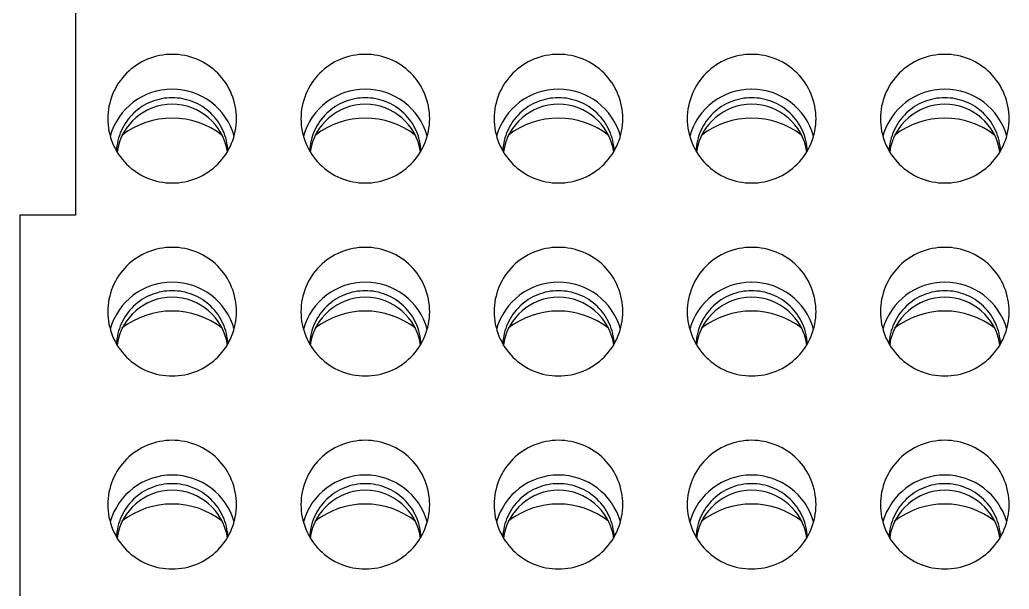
# Model space of a CAD drawing. Header units: millimetres. Extents: x 5828 to 6704, y 123 to 421.
# Drawn here: x 6365.403 to 6366.94, y 236.092 to 236.976 of the extents above; entities that cross this region are included whole.
import ezdxf

# ---------------------------------------------------------------- set-up
doc = ezdxf.new("R2010")
doc.units = ezdxf.units.MM
doc.layers.add('外形图', color=7, linetype='Continuous')

msp = doc.modelspace()

# ---------------------------------------------------------------- linework, layer by layer
at = {"layer": '外形图'}
for p, q in [((6365.49, 237.1218), (6365.49, 236.6724)), ((6365.49, 236.6724), (6365.4034, 236.6724)), ((6365.4034, 236.6724), (6365.4034, 236.0008))]:
    msp.add_line(p, q, dxfattribs=at)
for centre, radius, start, end in [((6365.64, 236.768), 0.1, 89.9732, 164.1967), ((6365.6401, 236.768), 0.1, 15.8034, 90.0268), ((6365.94, 236.768), 0.1, 89.9732, 164.1967), ((6365.9401, 236.768), 0.1, 15.8034, 90.0268), ((6366.24, 236.768), 0.1, 89.9732, 164.1967), ((6366.2401, 236.768), 0.1, 15.8034, 90.0268), ((6366.54, 236.768), 0.1, 89.9732, 164.1967), ((6366.5401, 236.768), 0.1, 15.8034, 90.0268), ((6366.84, 236.768), 0.1, 89.9732, 164.1967), ((6366.8401, 236.768), 0.1, 15.8034, 90.0268), ((6365.64, 236.758), 0.0866, 89.9667, 171.3882), ((6365.6401, 236.758), 0.0866, 8.6109, 90.0334), ((6365.94, 236.758), 0.0866, 89.9667, 171.3882), ((6365.9401, 236.758), 0.0866, 8.6109, 90.0334), ((6366.24, 236.758), 0.0866, 89.9667, 171.3882), ((6366.2401, 236.758), 0.0866, 8.6109, 90.0334), ((6366.54, 236.758), 0.0866, 89.9667, 171.3882), ((6366.5401, 236.758), 0.0866, 8.6109, 90.0334), ((6366.84, 236.758), 0.0866, 89.9667, 171.3882), ((6366.8401, 236.758), 0.0866, 8.6109, 90.0334), ((6365.64, 236.6963), 0.1268, 52.092, 127.9089), ((6365.94, 236.6963), 0.1268, 52.092, 127.9089), ((6366.24, 236.6963), 0.1268, 52.092, 127.9089), ((6366.54, 236.6963), 0.1268, 52.092, 127.9089), ((6366.84, 236.6963), 0.1268, 52.092, 127.9089), ((6365.64, 236.4684), 0.1, 89.9732, 164.1967), ((6365.6401, 236.4684), 0.1, 15.8034, 90.0268), ((6365.94, 236.4684), 0.1, 89.9732, 164.1967), ((6365.9401, 236.4684), 0.1, 15.8034, 90.0268), ((6366.24, 236.4684), 0.1, 89.9732, 164.1967), ((6366.2401, 236.4684), 0.1, 15.8034, 90.0268), ((6366.54, 236.4684), 0.1, 89.9732, 164.1967), ((6366.5401, 236.4684), 0.1, 15.8034, 90.0268), ((6366.84, 236.4684), 0.1, 89.9732, 164.1967), ((6366.8401, 236.4684), 0.1, 15.8034, 90.0268), ((6365.64, 236.4584), 0.0866, 89.9667, 171.3882), ((6365.6401, 236.4584), 0.0866, 8.6109, 90.0334), ((6365.94, 236.4584), 0.0866, 89.9667, 171.3882), ((6365.9401, 236.4584), 0.0866, 8.6109, 90.0334), ((6366.24, 236.4584), 0.0866, 89.9667, 171.3882), ((6366.2401, 236.4584), 0.0866, 8.6109, 90.0334), ((6366.54, 236.4584), 0.0866, 89.9667, 171.3882), ((6366.5401, 236.4584), 0.0866, 8.6109, 90.0334), ((6366.84, 236.4584), 0.0866, 89.9667, 171.3882), ((6366.8401, 236.4584), 0.0866, 8.6109, 90.0334), ((6365.64, 236.3968), 0.1268, 52.092, 127.9089), ((6365.94, 236.3968), 0.1268, 52.092, 127.9089), ((6366.24, 236.3968), 0.1268, 52.092, 127.9089), ((6366.54, 236.3968), 0.1268, 52.092, 127.9089), ((6366.84, 236.3968), 0.1268, 52.092, 127.9089), ((6365.64, 236.1689), 0.1, 89.9732, 164.1967), ((6365.6401, 236.1689), 0.1, 15.8034, 90.0268), ((6365.94, 236.1689), 0.1, 89.9732, 164.1967), ((6365.9401, 236.1689), 0.1, 15.8034, 90.0268), ((6366.24, 236.1689), 0.1, 89.9732, 164.1967), ((6366.2401, 236.1689), 0.1, 15.8034, 90.0268), ((6366.54, 236.1689), 0.1, 89.9732, 164.1967), ((6366.5401, 236.1689), 0.1, 15.8034, 90.0268), ((6366.84, 236.1689), 0.1, 89.9732, 164.1967), ((6366.8401, 236.1689), 0.1, 15.8034, 90.0268), ((6365.64, 236.1588), 0.0866, 89.9667, 171.3882), ((6365.6401, 236.1588), 0.0866, 8.6109, 90.0334), ((6365.94, 236.1588), 0.0866, 89.9667, 171.3882), ((6365.9401, 236.1588), 0.0866, 8.6109, 90.0334), ((6366.24, 236.1588), 0.0866, 89.9667, 171.3882), ((6366.2401, 236.1588), 0.0866, 8.6109, 90.0334), ((6366.54, 236.1588), 0.0866, 89.9667, 171.3882), ((6366.5401, 236.1588), 0.0866, 8.6109, 90.0334), ((6366.84, 236.1588), 0.0866, 89.9667, 171.3882), ((6366.8401, 236.1588), 0.0866, 8.6109, 90.0334), ((6365.64, 236.0972), 0.1268, 52.092, 127.9089), ((6365.94, 236.0972), 0.1268, 52.092, 127.9089), ((6366.24, 236.0972), 0.1268, 52.092, 127.9089), ((6366.54, 236.0972), 0.1268, 52.092, 127.9089), ((6366.84, 236.0972), 0.1268, 52.092, 127.9089)]:
    msp.add_arc(centre, radius, start, end, dxfattribs=at)
for points, knots in [([(6365.64, 236.9221), (6365.627, 236.9221), (6365.6007, 236.9169), (6365.5675, 236.8947), (6365.5452, 236.8615), (6365.54, 236.8352), (6365.54, 236.8222)], [0, 0, 0, 0, 0.250158, 0.500224, 0.750158, 1, 1, 1, 1]), ([(6365.74, 236.8222), (6365.74, 236.8352), (6365.7348, 236.8615), (6365.7126, 236.8947), (6365.6793, 236.9169), (6365.653, 236.9221), (6365.64, 236.9221)], [0, 0, 0, 0, 0.249842, 0.499776, 0.749842, 1, 1, 1, 1]), ([(6365.94, 236.9221), (6365.927, 236.9221), (6365.9007, 236.9169), (6365.8675, 236.8947), (6365.8452, 236.8615), (6365.84, 236.8352), (6365.84, 236.8222)], [0, 0, 0, 0, 0.250158, 0.500224, 0.750158, 1, 1, 1, 1]), ([(6366.04, 236.8222), (6366.04, 236.8352), (6366.0348, 236.8615), (6366.0126, 236.8947), (6365.9793, 236.9169), (6365.953, 236.9221), (6365.94, 236.9221)], [0, 0, 0, 0, 0.249842, 0.499776, 0.749842, 1, 1, 1, 1]), ([(6366.24, 236.9221), (6366.227, 236.9221), (6366.2007, 236.9169), (6366.1675, 236.8947), (6366.1452, 236.8615), (6366.14, 236.8352), (6366.14, 236.8222)], [0, 0, 0, 0, 0.250158, 0.500224, 0.750158, 1, 1, 1, 1]), ([(6366.34, 236.8222), (6366.34, 236.8352), (6366.3348, 236.8615), (6366.3126, 236.8947), (6366.2793, 236.9169), (6366.253, 236.9221), (6366.24, 236.9221)], [0, 0, 0, 0, 0.249842, 0.499776, 0.749842, 1, 1, 1, 1]), ([(6366.54, 236.9221), (6366.527, 236.9221), (6366.5007, 236.9169), (6366.4675, 236.8947), (6366.4452, 236.8615), (6366.44, 236.8352), (6366.44, 236.8222)], [0, 0, 0, 0, 0.250158, 0.500224, 0.750158, 1, 1, 1, 1]), ([(6366.64, 236.8222), (6366.64, 236.8352), (6366.6348, 236.8615), (6366.6126, 236.8947), (6366.5793, 236.9169), (6366.553, 236.9221), (6366.54, 236.9221)], [0, 0, 0, 0, 0.249842, 0.499776, 0.749842, 1, 1, 1, 1]), ([(6366.84, 236.9221), (6366.827, 236.9221), (6366.8007, 236.9169), (6366.7675, 236.8947), (6366.7452, 236.8615), (6366.74, 236.8352), (6366.74, 236.8222)], [0, 0, 0, 0, 0.250158, 0.500224, 0.750158, 1, 1, 1, 1]), ([(6366.94, 236.8222), (6366.94, 236.8352), (6366.9348, 236.8615), (6366.9126, 236.8947), (6366.8793, 236.9169), (6366.853, 236.9221), (6366.84, 236.9221)], [0, 0, 0, 0, 0.249842, 0.499776, 0.749842, 1, 1, 1, 1]), ([(6365.64, 236.8547), (6365.6291, 236.8547), (6365.6069, 236.8505), (6365.5787, 236.8322), (6365.5592, 236.8048), (6365.5539, 236.7829), (6365.5535, 236.772)], [0, 0, 0, 0, 0.250153, 0.50022, 0.750158, 1, 1, 1, 1]), ([(6365.7266, 236.772), (6365.7261, 236.7829), (6365.7209, 236.8048), (6365.7014, 236.8322), (6365.6731, 236.8505), (6365.651, 236.8547), (6365.64, 236.8547)], [0, 0, 0, 0, 0.249842, 0.49978, 0.749847, 1, 1, 1, 1]), ([(6365.94, 236.8547), (6365.9291, 236.8547), (6365.9069, 236.8505), (6365.8787, 236.8322), (6365.8592, 236.8048), (6365.8539, 236.7829), (6365.8535, 236.772)], [0, 0, 0, 0, 0.250153, 0.50022, 0.750158, 1, 1, 1, 1]), ([(6366.0266, 236.772), (6366.0261, 236.7829), (6366.0209, 236.8048), (6366.0014, 236.8322), (6365.9731, 236.8505), (6365.951, 236.8547), (6365.94, 236.8547)], [0, 0, 0, 0, 0.249842, 0.49978, 0.749847, 1, 1, 1, 1]), ([(6366.24, 236.8547), (6366.2291, 236.8547), (6366.2069, 236.8505), (6366.1787, 236.8322), (6366.1592, 236.8048), (6366.1539, 236.7829), (6366.1535, 236.772)], [0, 0, 0, 0, 0.250153, 0.50022, 0.750158, 1, 1, 1, 1]), ([(6366.3266, 236.772), (6366.3261, 236.7829), (6366.3209, 236.8048), (6366.3014, 236.8322), (6366.2731, 236.8505), (6366.251, 236.8547), (6366.24, 236.8547)], [0, 0, 0, 0, 0.249842, 0.49978, 0.749847, 1, 1, 1, 1]), ([(6366.54, 236.8547), (6366.5291, 236.8547), (6366.5069, 236.8505), (6366.4787, 236.8322), (6366.4592, 236.8048), (6366.4539, 236.7829), (6366.4535, 236.772)], [0, 0, 0, 0, 0.250153, 0.50022, 0.750158, 1, 1, 1, 1]), ([(6366.6266, 236.772), (6366.6261, 236.7829), (6366.6209, 236.8048), (6366.6014, 236.8322), (6366.5731, 236.8505), (6366.551, 236.8547), (6366.54, 236.8547)], [0, 0, 0, 0, 0.249842, 0.49978, 0.749847, 1, 1, 1, 1]), ([(6366.84, 236.8547), (6366.8291, 236.8547), (6366.8069, 236.8505), (6366.7787, 236.8322), (6366.7592, 236.8048), (6366.7539, 236.7829), (6366.7535, 236.772)], [0, 0, 0, 0, 0.250153, 0.50022, 0.750158, 1, 1, 1, 1]), ([(6366.9266, 236.772), (6366.9261, 236.7829), (6366.9209, 236.8048), (6366.9014, 236.8322), (6366.8731, 236.8505), (6366.851, 236.8547), (6366.84, 236.8547)], [0, 0, 0, 0, 0.249842, 0.49978, 0.749847, 1, 1, 1, 1]), ([(6365.54, 236.8222), (6365.54, 236.8092), (6365.5452, 236.783), (6365.5675, 236.7498), (6365.6007, 236.7276), (6365.627, 236.7224), (6365.64, 236.7224)], [0, 0, 0, 0, 0.249842, 0.499776, 0.749842, 1, 1, 1, 1]), ([(6365.64, 236.7224), (6365.653, 236.7224), (6365.6793, 236.7276), (6365.7126, 236.7498), (6365.7348, 236.783), (6365.74, 236.8092), (6365.74, 236.8222)], [0, 0, 0, 0, 0.250158, 0.500224, 0.750158, 1, 1, 1, 1]), ([(6365.84, 236.8222), (6365.84, 236.8092), (6365.8452, 236.783), (6365.8675, 236.7498), (6365.9007, 236.7276), (6365.927, 236.7224), (6365.94, 236.7224)], [0, 0, 0, 0, 0.249842, 0.499776, 0.749842, 1, 1, 1, 1]), ([(6365.94, 236.7224), (6365.953, 236.7224), (6365.9793, 236.7276), (6366.0126, 236.7498), (6366.0348, 236.783), (6366.04, 236.8092), (6366.04, 236.8222)], [0, 0, 0, 0, 0.250158, 0.500224, 0.750158, 1, 1, 1, 1]), ([(6366.14, 236.8222), (6366.14, 236.8092), (6366.1452, 236.783), (6366.1675, 236.7498), (6366.2007, 236.7276), (6366.227, 236.7224), (6366.24, 236.7224)], [0, 0, 0, 0, 0.249842, 0.499776, 0.749842, 1, 1, 1, 1]), ([(6366.24, 236.7224), (6366.253, 236.7224), (6366.2793, 236.7276), (6366.3126, 236.7498), (6366.3348, 236.783), (6366.34, 236.8092), (6366.34, 236.8222)], [0, 0, 0, 0, 0.250158, 0.500224, 0.750158, 1, 1, 1, 1]), ([(6366.44, 236.8222), (6366.44, 236.8092), (6366.4452, 236.783), (6366.4675, 236.7498), (6366.5007, 236.7276), (6366.527, 236.7224), (6366.54, 236.7224)], [0, 0, 0, 0, 0.249842, 0.499776, 0.749842, 1, 1, 1, 1]), ([(6366.54, 236.7224), (6366.553, 236.7224), (6366.5793, 236.7276), (6366.6126, 236.7498), (6366.6348, 236.783), (6366.64, 236.8092), (6366.64, 236.8222)], [0, 0, 0, 0, 0.250158, 0.500224, 0.750158, 1, 1, 1, 1]), ([(6366.74, 236.8222), (6366.74, 236.8092), (6366.7452, 236.783), (6366.7675, 236.7498), (6366.8007, 236.7276), (6366.827, 236.7224), (6366.84, 236.7224)], [0, 0, 0, 0, 0.249842, 0.499776, 0.749842, 1, 1, 1, 1]), ([(6366.84, 236.7224), (6366.853, 236.7224), (6366.8793, 236.7276), (6366.9126, 236.7498), (6366.9348, 236.783), (6366.94, 236.8092), (6366.94, 236.8222)], [0, 0, 0, 0, 0.250158, 0.500224, 0.750158, 1, 1, 1, 1]), ([(6365.64, 236.6225), (6365.627, 236.6225), (6365.6007, 236.6173), (6365.5675, 236.5951), (6365.5452, 236.5619), (6365.54, 236.5356), (6365.54, 236.5226)], [0, 0, 0, 0, 0.250158, 0.500224, 0.750158, 1, 1, 1, 1]), ([(6365.74, 236.5226), (6365.74, 236.5356), (6365.7348, 236.5619), (6365.7126, 236.5951), (6365.6793, 236.6173), (6365.653, 236.6225), (6365.64, 236.6225)], [0, 0, 0, 0, 0.249842, 0.499776, 0.749842, 1, 1, 1, 1]), ([(6365.94, 236.6225), (6365.927, 236.6225), (6365.9007, 236.6173), (6365.8675, 236.5951), (6365.8452, 236.5619), (6365.84, 236.5356), (6365.84, 236.5226)], [0, 0, 0, 0, 0.250158, 0.500224, 0.750158, 1, 1, 1, 1]), ([(6366.04, 236.5226), (6366.04, 236.5356), (6366.0348, 236.5619), (6366.0126, 236.5951), (6365.9793, 236.6173), (6365.953, 236.6225), (6365.94, 236.6225)], [0, 0, 0, 0, 0.249842, 0.499776, 0.749842, 1, 1, 1, 1]), ([(6366.24, 236.6225), (6366.227, 236.6225), (6366.2007, 236.6173), (6366.1675, 236.5951), (6366.1452, 236.5619), (6366.14, 236.5356), (6366.14, 236.5226)], [0, 0, 0, 0, 0.250158, 0.500224, 0.750158, 1, 1, 1, 1]), ([(6366.34, 236.5226), (6366.34, 236.5356), (6366.3348, 236.5619), (6366.3126, 236.5951), (6366.2793, 236.6173), (6366.253, 236.6225), (6366.24, 236.6225)], [0, 0, 0, 0, 0.249842, 0.499776, 0.749842, 1, 1, 1, 1]), ([(6366.54, 236.6225), (6366.527, 236.6225), (6366.5007, 236.6173), (6366.4675, 236.5951), (6366.4452, 236.5619), (6366.44, 236.5356), (6366.44, 236.5226)], [0, 0, 0, 0, 0.250158, 0.500224, 0.750158, 1, 1, 1, 1]), ([(6366.64, 236.5226), (6366.64, 236.5356), (6366.6348, 236.5619), (6366.6126, 236.5951), (6366.5793, 236.6173), (6366.553, 236.6225), (6366.54, 236.6225)], [0, 0, 0, 0, 0.249842, 0.499776, 0.749842, 1, 1, 1, 1]), ([(6366.84, 236.6225), (6366.827, 236.6225), (6366.8007, 236.6173), (6366.7675, 236.5951), (6366.7452, 236.5619), (6366.74, 236.5356), (6366.74, 236.5226)], [0, 0, 0, 0, 0.250158, 0.500224, 0.750158, 1, 1, 1, 1]), ([(6366.94, 236.5226), (6366.94, 236.5356), (6366.9348, 236.5619), (6366.9126, 236.5951), (6366.8793, 236.6173), (6366.853, 236.6225), (6366.84, 236.6225)], [0, 0, 0, 0, 0.249842, 0.499776, 0.749842, 1, 1, 1, 1]), ([(6365.64, 236.5551), (6365.6291, 236.5551), (6365.6069, 236.5509), (6365.5787, 236.5326), (6365.5592, 236.5052), (6365.5539, 236.4833), (6365.5535, 236.4724)], [0, 0, 0, 0, 0.250153, 0.50022, 0.750158, 1, 1, 1, 1]), ([(6365.7266, 236.4724), (6365.7261, 236.4833), (6365.7209, 236.5052), (6365.7014, 236.5326), (6365.6731, 236.5509), (6365.651, 236.5551), (6365.64, 236.5551)], [0, 0, 0, 0, 0.249842, 0.49978, 0.749847, 1, 1, 1, 1]), ([(6365.94, 236.5551), (6365.9291, 236.5551), (6365.9069, 236.5509), (6365.8787, 236.5326), (6365.8592, 236.5052), (6365.8539, 236.4833), (6365.8535, 236.4724)], [0, 0, 0, 0, 0.250153, 0.50022, 0.750158, 1, 1, 1, 1]), ([(6366.0266, 236.4724), (6366.0261, 236.4833), (6366.0209, 236.5052), (6366.0014, 236.5326), (6365.9731, 236.5509), (6365.951, 236.5551), (6365.94, 236.5551)], [0, 0, 0, 0, 0.249842, 0.49978, 0.749847, 1, 1, 1, 1]), ([(6366.24, 236.5551), (6366.2291, 236.5551), (6366.2069, 236.5509), (6366.1787, 236.5326), (6366.1592, 236.5052), (6366.1539, 236.4833), (6366.1535, 236.4724)], [0, 0, 0, 0, 0.250153, 0.50022, 0.750158, 1, 1, 1, 1]), ([(6366.3266, 236.4724), (6366.3261, 236.4833), (6366.3209, 236.5052), (6366.3014, 236.5326), (6366.2731, 236.5509), (6366.251, 236.5551), (6366.24, 236.5551)], [0, 0, 0, 0, 0.249842, 0.49978, 0.749847, 1, 1, 1, 1]), ([(6366.54, 236.5551), (6366.5291, 236.5551), (6366.5069, 236.5509), (6366.4787, 236.5326), (6366.4592, 236.5052), (6366.4539, 236.4833), (6366.4535, 236.4724)], [0, 0, 0, 0, 0.250153, 0.50022, 0.750158, 1, 1, 1, 1]), ([(6366.6266, 236.4724), (6366.6261, 236.4833), (6366.6209, 236.5052), (6366.6014, 236.5326), (6366.5731, 236.5509), (6366.551, 236.5551), (6366.54, 236.5551)], [0, 0, 0, 0, 0.249842, 0.49978, 0.749847, 1, 1, 1, 1]), ([(6366.84, 236.5551), (6366.8291, 236.5551), (6366.8069, 236.5509), (6366.7787, 236.5326), (6366.7592, 236.5052), (6366.7539, 236.4833), (6366.7535, 236.4724)], [0, 0, 0, 0, 0.250153, 0.50022, 0.750158, 1, 1, 1, 1]), ([(6366.9266, 236.4724), (6366.9261, 236.4833), (6366.9209, 236.5052), (6366.9014, 236.5326), (6366.8731, 236.5509), (6366.851, 236.5551), (6366.84, 236.5551)], [0, 0, 0, 0, 0.249842, 0.49978, 0.749847, 1, 1, 1, 1]), ([(6365.54, 236.5226), (6365.54, 236.5097), (6365.5452, 236.4834), (6365.5675, 236.4502), (6365.6007, 236.428), (6365.627, 236.4228), (6365.64, 236.4228)], [0, 0, 0, 0, 0.249842, 0.499776, 0.749842, 1, 1, 1, 1]), ([(6365.64, 236.4228), (6365.653, 236.4228), (6365.6793, 236.428), (6365.7126, 236.4502), (6365.7348, 236.4834), (6365.74, 236.5097), (6365.74, 236.5226)], [0, 0, 0, 0, 0.250158, 0.500224, 0.750158, 1, 1, 1, 1]), ([(6365.84, 236.5226), (6365.84, 236.5097), (6365.8452, 236.4834), (6365.8675, 236.4502), (6365.9007, 236.428), (6365.927, 236.4228), (6365.94, 236.4228)], [0, 0, 0, 0, 0.249842, 0.499776, 0.749842, 1, 1, 1, 1]), ([(6365.94, 236.4228), (6365.953, 236.4228), (6365.9793, 236.428), (6366.0126, 236.4502), (6366.0348, 236.4834), (6366.04, 236.5097), (6366.04, 236.5226)], [0, 0, 0, 0, 0.250158, 0.500224, 0.750158, 1, 1, 1, 1]), ([(6366.14, 236.5226), (6366.14, 236.5097), (6366.1452, 236.4834), (6366.1675, 236.4502), (6366.2007, 236.428), (6366.227, 236.4228), (6366.24, 236.4228)], [0, 0, 0, 0, 0.249842, 0.499776, 0.749842, 1, 1, 1, 1]), ([(6366.24, 236.4228), (6366.253, 236.4228), (6366.2793, 236.428), (6366.3126, 236.4502), (6366.3348, 236.4834), (6366.34, 236.5097), (6366.34, 236.5226)], [0, 0, 0, 0, 0.250158, 0.500224, 0.750158, 1, 1, 1, 1]), ([(6366.44, 236.5226), (6366.44, 236.5097), (6366.4452, 236.4834), (6366.4675, 236.4502), (6366.5007, 236.428), (6366.527, 236.4228), (6366.54, 236.4228)], [0, 0, 0, 0, 0.249842, 0.499776, 0.749842, 1, 1, 1, 1]), ([(6366.54, 236.4228), (6366.553, 236.4228), (6366.5793, 236.428), (6366.6126, 236.4502), (6366.6348, 236.4834), (6366.64, 236.5097), (6366.64, 236.5226)], [0, 0, 0, 0, 0.250158, 0.500224, 0.750158, 1, 1, 1, 1]), ([(6366.74, 236.5226), (6366.74, 236.5097), (6366.7452, 236.4834), (6366.7675, 236.4502), (6366.8007, 236.428), (6366.827, 236.4228), (6366.84, 236.4228)], [0, 0, 0, 0, 0.249842, 0.499776, 0.749842, 1, 1, 1, 1]), ([(6366.84, 236.4228), (6366.853, 236.4228), (6366.8793, 236.428), (6366.9126, 236.4502), (6366.9348, 236.4834), (6366.94, 236.5097), (6366.94, 236.5226)], [0, 0, 0, 0, 0.250158, 0.500224, 0.750158, 1, 1, 1, 1]), ([(6365.64, 236.3229), (6365.627, 236.3229), (6365.6007, 236.3177), (6365.5675, 236.2955), (6365.5452, 236.2623), (6365.54, 236.236), (6365.54, 236.2231)], [0, 0, 0, 0, 0.250158, 0.500224, 0.750158, 1, 1, 1, 1]), ([(6365.74, 236.2231), (6365.74, 236.236), (6365.7348, 236.2623), (6365.7126, 236.2955), (6365.6793, 236.3177), (6365.653, 236.3229), (6365.64, 236.3229)], [0, 0, 0, 0, 0.249842, 0.499776, 0.749842, 1, 1, 1, 1]), ([(6365.94, 236.3229), (6365.927, 236.3229), (6365.9007, 236.3177), (6365.8675, 236.2955), (6365.8452, 236.2623), (6365.84, 236.236), (6365.84, 236.2231)], [0, 0, 0, 0, 0.250158, 0.500224, 0.750158, 1, 1, 1, 1]), ([(6366.04, 236.2231), (6366.04, 236.236), (6366.0348, 236.2623), (6366.0126, 236.2955), (6365.9793, 236.3177), (6365.953, 236.3229), (6365.94, 236.3229)], [0, 0, 0, 0, 0.249842, 0.499776, 0.749842, 1, 1, 1, 1]), ([(6366.24, 236.3229), (6366.227, 236.3229), (6366.2007, 236.3177), (6366.1675, 236.2955), (6366.1452, 236.2623), (6366.14, 236.236), (6366.14, 236.2231)], [0, 0, 0, 0, 0.250158, 0.500224, 0.750158, 1, 1, 1, 1]), ([(6366.34, 236.2231), (6366.34, 236.236), (6366.3348, 236.2623), (6366.3126, 236.2955), (6366.2793, 236.3177), (6366.253, 236.3229), (6366.24, 236.3229)], [0, 0, 0, 0, 0.249842, 0.499776, 0.749842, 1, 1, 1, 1]), ([(6366.54, 236.3229), (6366.527, 236.3229), (6366.5007, 236.3177), (6366.4675, 236.2955), (6366.4452, 236.2623), (6366.44, 236.236), (6366.44, 236.2231)], [0, 0, 0, 0, 0.250158, 0.500224, 0.750158, 1, 1, 1, 1]), ([(6366.64, 236.2231), (6366.64, 236.236), (6366.6348, 236.2623), (6366.6126, 236.2955), (6366.5793, 236.3177), (6366.553, 236.3229), (6366.54, 236.3229)], [0, 0, 0, 0, 0.249842, 0.499776, 0.749842, 1, 1, 1, 1]), ([(6366.84, 236.3229), (6366.827, 236.3229), (6366.8007, 236.3177), (6366.7675, 236.2955), (6366.7452, 236.2623), (6366.74, 236.236), (6366.74, 236.2231)], [0, 0, 0, 0, 0.250158, 0.500224, 0.750158, 1, 1, 1, 1]), ([(6366.94, 236.2231), (6366.94, 236.236), (6366.9348, 236.2623), (6366.9126, 236.2955), (6366.8793, 236.3177), (6366.853, 236.3229), (6366.84, 236.3229)], [0, 0, 0, 0, 0.249842, 0.499776, 0.749842, 1, 1, 1, 1]), ([(6365.64, 236.2555), (6365.6291, 236.2555), (6365.6069, 236.2513), (6365.5787, 236.233), (6365.5592, 236.2056), (6365.5539, 236.1837), (6365.5535, 236.1728)], [0, 0, 0, 0, 0.250153, 0.50022, 0.750158, 1, 1, 1, 1]), ([(6365.7266, 236.1728), (6365.7261, 236.1837), (6365.7209, 236.2056), (6365.7014, 236.233), (6365.6731, 236.2513), (6365.651, 236.2555), (6365.64, 236.2555)], [0, 0, 0, 0, 0.249842, 0.49978, 0.749847, 1, 1, 1, 1]), ([(6365.94, 236.2555), (6365.9291, 236.2555), (6365.9069, 236.2513), (6365.8787, 236.233), (6365.8592, 236.2056), (6365.8539, 236.1837), (6365.8535, 236.1728)], [0, 0, 0, 0, 0.250153, 0.50022, 0.750158, 1, 1, 1, 1]), ([(6366.0266, 236.1728), (6366.0261, 236.1837), (6366.0209, 236.2056), (6366.0014, 236.233), (6365.9731, 236.2513), (6365.951, 236.2555), (6365.94, 236.2555)], [0, 0, 0, 0, 0.249842, 0.49978, 0.749847, 1, 1, 1, 1]), ([(6366.24, 236.2555), (6366.2291, 236.2555), (6366.2069, 236.2513), (6366.1787, 236.233), (6366.1592, 236.2056), (6366.1539, 236.1837), (6366.1535, 236.1728)], [0, 0, 0, 0, 0.250153, 0.50022, 0.750158, 1, 1, 1, 1]), ([(6366.3266, 236.1728), (6366.3261, 236.1837), (6366.3209, 236.2056), (6366.3014, 236.233), (6366.2731, 236.2513), (6366.251, 236.2555), (6366.24, 236.2555)], [0, 0, 0, 0, 0.249842, 0.49978, 0.749847, 1, 1, 1, 1]), ([(6366.54, 236.2555), (6366.5291, 236.2555), (6366.5069, 236.2513), (6366.4787, 236.233), (6366.4592, 236.2056), (6366.4539, 236.1837), (6366.4535, 236.1728)], [0, 0, 0, 0, 0.250153, 0.50022, 0.750158, 1, 1, 1, 1]), ([(6366.6266, 236.1728), (6366.6261, 236.1837), (6366.6209, 236.2056), (6366.6014, 236.233), (6366.5731, 236.2513), (6366.551, 236.2555), (6366.54, 236.2555)], [0, 0, 0, 0, 0.249842, 0.49978, 0.749847, 1, 1, 1, 1]), ([(6366.84, 236.2555), (6366.8291, 236.2555), (6366.8069, 236.2513), (6366.7787, 236.233), (6366.7592, 236.2056), (6366.7539, 236.1837), (6366.7535, 236.1728)], [0, 0, 0, 0, 0.250153, 0.50022, 0.750158, 1, 1, 1, 1]), ([(6366.9266, 236.1728), (6366.9261, 236.1837), (6366.9209, 236.2056), (6366.9014, 236.233), (6366.8731, 236.2513), (6366.851, 236.2555), (6366.84, 236.2555)], [0, 0, 0, 0, 0.249842, 0.49978, 0.749847, 1, 1, 1, 1]), ([(6365.54, 236.2231), (6365.54, 236.2101), (6365.5452, 236.1838), (6365.5675, 236.1506), (6365.6007, 236.1284), (6365.627, 236.1232), (6365.64, 236.1232)], [0, 0, 0, 0, 0.249842, 0.499776, 0.749842, 1, 1, 1, 1]), ([(6365.64, 236.1232), (6365.653, 236.1232), (6365.6793, 236.1284), (6365.7126, 236.1506), (6365.7348, 236.1838), (6365.74, 236.2101), (6365.74, 236.2231)], [0, 0, 0, 0, 0.250158, 0.500224, 0.750158, 1, 1, 1, 1]), ([(6365.84, 236.2231), (6365.84, 236.2101), (6365.8452, 236.1838), (6365.8675, 236.1506), (6365.9007, 236.1284), (6365.927, 236.1232), (6365.94, 236.1232)], [0, 0, 0, 0, 0.249842, 0.499776, 0.749842, 1, 1, 1, 1]), ([(6365.94, 236.1232), (6365.953, 236.1232), (6365.9793, 236.1284), (6366.0126, 236.1506), (6366.0348, 236.1838), (6366.04, 236.2101), (6366.04, 236.2231)], [0, 0, 0, 0, 0.250158, 0.500224, 0.750158, 1, 1, 1, 1]), ([(6366.14, 236.2231), (6366.14, 236.2101), (6366.1452, 236.1838), (6366.1675, 236.1506), (6366.2007, 236.1284), (6366.227, 236.1232), (6366.24, 236.1232)], [0, 0, 0, 0, 0.249842, 0.499776, 0.749842, 1, 1, 1, 1]), ([(6366.24, 236.1232), (6366.253, 236.1232), (6366.2793, 236.1284), (6366.3126, 236.1506), (6366.3348, 236.1838), (6366.34, 236.2101), (6366.34, 236.2231)], [0, 0, 0, 0, 0.250158, 0.500224, 0.750158, 1, 1, 1, 1]), ([(6366.44, 236.2231), (6366.44, 236.2101), (6366.4452, 236.1838), (6366.4675, 236.1506), (6366.5007, 236.1284), (6366.527, 236.1232), (6366.54, 236.1232)], [0, 0, 0, 0, 0.249842, 0.499776, 0.749842, 1, 1, 1, 1]), ([(6366.54, 236.1232), (6366.553, 236.1232), (6366.5793, 236.1284), (6366.6126, 236.1506), (6366.6348, 236.1838), (6366.64, 236.2101), (6366.64, 236.2231)], [0, 0, 0, 0, 0.250158, 0.500224, 0.750158, 1, 1, 1, 1]), ([(6366.74, 236.2231), (6366.74, 236.2101), (6366.7452, 236.1838), (6366.7675, 236.1506), (6366.8007, 236.1284), (6366.827, 236.1232), (6366.84, 236.1232)], [0, 0, 0, 0, 0.249842, 0.499776, 0.749842, 1, 1, 1, 1]), ([(6366.84, 236.1232), (6366.853, 236.1232), (6366.8793, 236.1284), (6366.9126, 236.1506), (6366.9348, 236.1838), (6366.94, 236.2101), (6366.94, 236.2231)], [0, 0, 0, 0, 0.250158, 0.500224, 0.750158, 1, 1, 1, 1])]:
    msp.add_open_spline(points, degree=3, knots=knots, dxfattribs=at)

doc.saveas('drawing.dxf')
